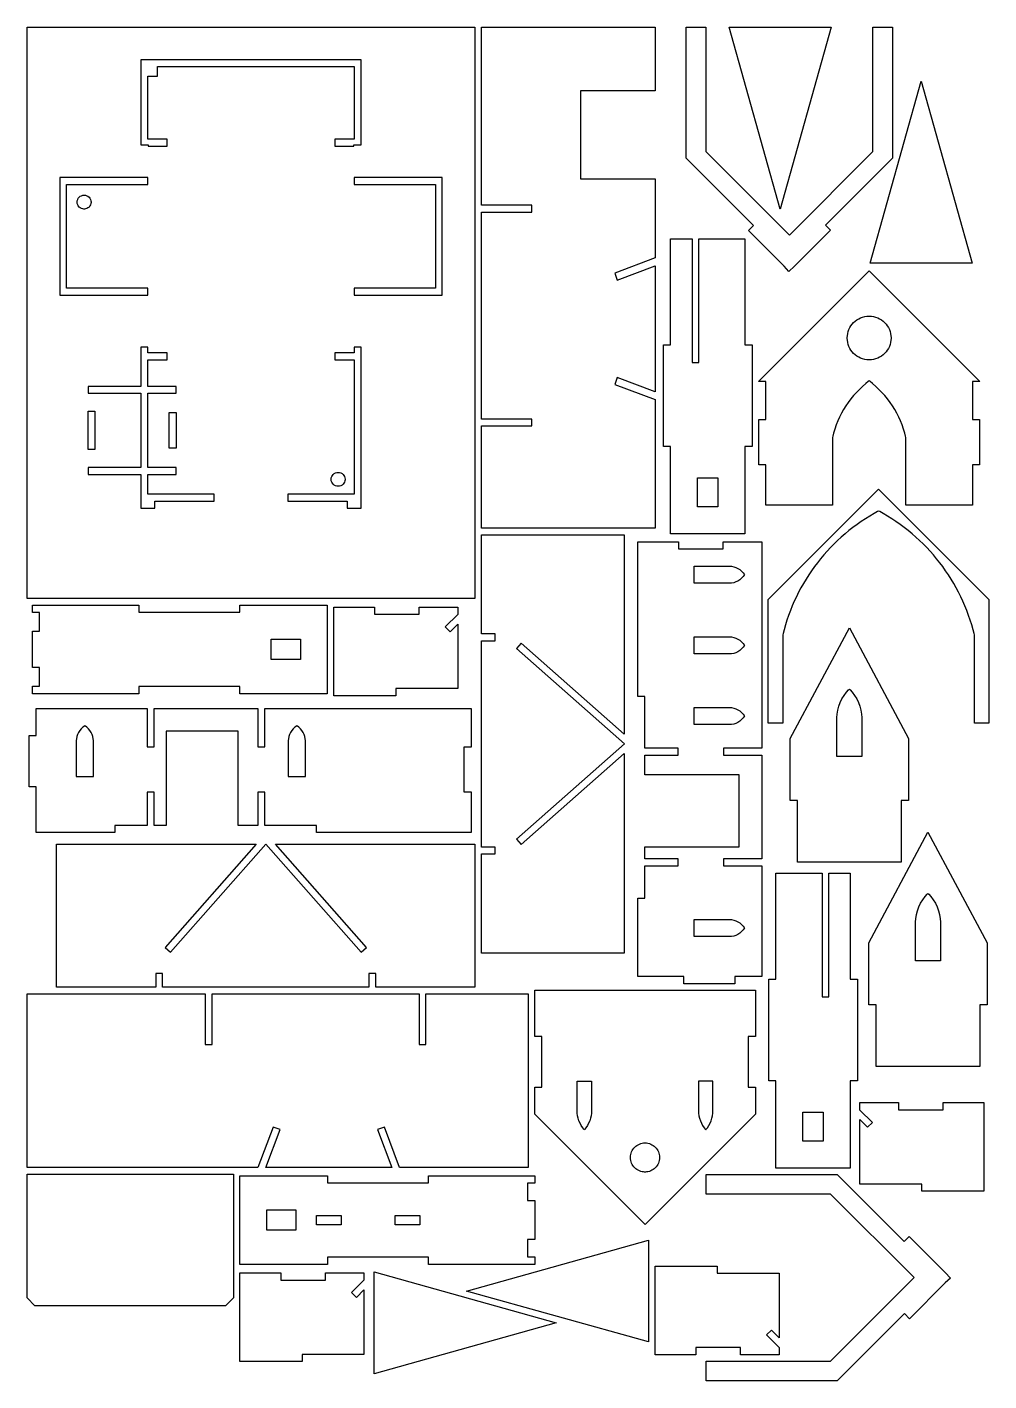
# Model space of a CAD drawing. Extents: x 0 to 148, y 0 to 209.
import ezdxf

# ---------------------------------------------------------------- set-up
doc = ezdxf.new("R2010")
doc.units = 0
doc.layers.get('0').update_dxf_attribs({"linetype": 'CONTINUOUS'})

msp = doc.modelspace()

# ---------------------------------------------------------------- linework, layer by layer
at = {"color": 0}
for points in [[(0, 209), (69.141, 209), (69.141, 120.768), (0, 120.768), (0, 209)], [(90.7231, 153.846), (96.9728, 151.485), (96.9728, 131.635), (70.141, 131.635), (70.141, 147.436), (77.9339, 147.436), (77.9339, 148.486), (70.141, 148.486), (70.141, 180.436), (77.9339, 180.436), (77.9339, 181.486), (70.141, 181.486), (70.141, 209), (96.9728, 209), (96.9728, 199.179), (85.4149, 199.179), (85.4149, 185.592), (96.9728, 185.592), (96.9728, 173.357), (90.7231, 170.994), (91.1179, 169.95), (96.9728, 172.163), (96.9728, 152.678), (91.1179, 154.892), (90.7231, 153.846)], [(117.702, 176.885), (130.561, 189.794), (130.561, 209), (133.611, 209), (133.611, 188.774), (123.248, 178.411), (124.026, 177.633), (118.472, 172.079), (117.61, 171.286), (116.881, 172.079), (111.353, 177.607), (112.131, 178.385), (101.743, 188.774), (101.743, 209), (104.793, 209), (104.793, 189.794), (117.702, 176.885)], [(116.256, 180.893), (108.387, 209), (124.125, 209), (116.256, 180.893)], [(47.5046, 190.636), (50.4546, 190.636), (50.4546, 190.818), (51.5546, 190.818), (51.5546, 203.95), (17.5864, 203.95), (17.5864, 190.818), (18.6864, 190.818), (18.6864, 190.636), (21.6364, 190.636), (21.6364, 191.686), (18.6364, 191.686), (18.6364, 201.4), (20.1364, 201.4), (20.1364, 202.9), (50.5046, 202.9), (50.5046, 191.686), (47.5046, 191.686), (47.5046, 190.636)], [(145.879, 172.554), (130.141, 172.554), (138.01, 200.66), (145.879, 172.554)], [(18.6364, 167.636), (18.6364, 168.686), (6.09999, 168.686), (6.09999, 184.718), (18.6364, 184.718), (18.6364, 185.768), (5.05003, 185.768), (5.05003, 167.636), (18.6364, 167.636)], [(50.5046, 167.636), (64.091, 167.636), (64.091, 185.768), (50.5046, 185.768), (50.5046, 184.718), (63.041, 184.718), (63.041, 168.686), (50.5046, 168.686), (50.5046, 167.636)], [(9.87646, 181.982), (9.87646, 181.928), (9.8546, 181.765), (9.79194, 181.564), (9.69288, 181.381), (9.56158, 181.222), (9.40246, 181.09), (9.21989, 180.992), (9.01807, 180.929), (8.85558, 180.907), (8.80143, 180.907), (8.74724, 180.907), (8.58475, 180.929), (8.38297, 180.992), (8.20036, 181.09), (8.04129, 181.222), (7.91, 181.381), (7.81093, 181.564), (7.74826, 181.765), (7.72646, 181.928), (7.72646, 181.982), (7.72646, 182.036), (7.74826, 182.199), (7.81093, 182.4), (7.91, 182.583), (8.04129, 182.742), (8.20036, 182.874), (8.38297, 182.972), (8.58475, 183.035), (8.74724, 183.057), (8.80143, 183.057), (8.85558, 183.057), (9.01807, 183.035), (9.21989, 182.972), (9.40246, 182.874), (9.56158, 182.742), (9.69288, 182.583), (9.79194, 182.4), (9.8546, 182.199), (9.87646, 182.036), (9.87646, 181.982)], [(99.3426, 144.237), (98.2426, 144.237), (98.2426, 159.926), (99.3426, 159.926), (99.3426, 176.292), (102.659, 176.292), (102.659, 157.201), (103.709, 157.201), (103.709, 176.292), (110.829, 176.292), (110.829, 159.926), (111.929, 159.926), (111.929, 144.237), (110.829, 144.237), (110.829, 130.787), (99.3426, 130.787), (99.3426, 144.237)], [(129.999, 171.346), (147.068, 154.276), (145.933, 154.276), (145.933, 148.418), (147.033, 148.418), (147.033, 141.443), (145.933, 141.443), (145.933, 135.186), (135.656, 135.186), (135.656, 145.663), (135.618, 145.825), (135.491, 146.31), (135.299, 146.949), (135.08, 147.575), (134.834, 148.19), (134.562, 148.793), (134.265, 149.382), (133.943, 149.958), (133.596, 150.518), (133.225, 151.064), (132.83, 151.593), (132.413, 152.104), (131.973, 152.599), (131.511, 153.074), (131.028, 153.529), (130.524, 153.964), (130.132, 154.276), (129.999, 154.378), (129.866, 154.276), (129.474, 153.964), (128.97, 153.529), (128.487, 153.074), (128.025, 152.599), (127.585, 152.104), (127.168, 151.593), (126.773, 151.064), (126.403, 150.518), (126.056, 149.958), (125.733, 149.382), (125.436, 148.793), (125.164, 148.19), (124.918, 147.575), (124.699, 146.949), (124.507, 146.31), (124.38, 145.825), (124.342, 145.663), (124.342, 135.186), (114.065, 135.186), (114.065, 141.443), (112.965, 141.443), (112.965, 148.418), (114.065, 148.418), (114.065, 154.276), (112.93, 154.276), (129.999, 171.346)], [(133.383, 161), (133.383, 160.914), (133.366, 160.654), (133.314, 160.318), (133.231, 159.993), (133.117, 159.682), (132.975, 159.386), (132.805, 159.108), (132.61, 158.847), (132.392, 158.607), (132.152, 158.389), (131.891, 158.193), (131.612, 158.024), (131.316, 157.882), (131.005, 157.768), (130.681, 157.685), (130.345, 157.633), (130.086, 157.615), (129.999, 157.615), (129.913, 157.615), (129.653, 157.633), (129.317, 157.685), (128.993, 157.768), (128.682, 157.882), (128.386, 158.024), (128.107, 158.193), (127.846, 158.389), (127.606, 158.607), (127.388, 158.847), (127.193, 159.108), (127.023, 159.386), (126.881, 159.682), (126.767, 159.993), (126.684, 160.318), (126.633, 160.654), (126.615, 160.914), (126.615, 161), (126.615, 161.086), (126.633, 161.346), (126.684, 161.682), (126.767, 162.006), (126.881, 162.317), (127.023, 162.612), (127.193, 162.892), (127.388, 163.153), (127.606, 163.393), (127.846, 163.611), (128.107, 163.806), (128.386, 163.975), (128.682, 164.118), (128.993, 164.232), (129.317, 164.315), (129.653, 164.367), (129.913, 164.383), (129.999, 164.383), (130.086, 164.383), (130.345, 164.367), (130.681, 164.315), (131.005, 164.232), (131.316, 164.118), (131.612, 163.975), (131.891, 163.806), (132.152, 163.611), (132.392, 163.393), (132.61, 163.153), (132.805, 162.892), (132.975, 162.612), (133.117, 162.317), (133.231, 162.006), (133.314, 161.682), (133.366, 161.346), (133.383, 161.086), (133.383, 161)], [(18.6364, 136.868), (18.6364, 139.944), (23.0028, 139.944), (23.0028, 140.994), (18.6364, 140.994), (18.6364, 152.481), (23.0028, 152.481), (23.0028, 153.531), (18.6364, 153.531), (18.6364, 157.636), (21.6364, 157.636), (21.6364, 158.686), (18.6364, 158.686), (18.6364, 159.586), (17.5864, 159.586), (17.5864, 153.531), (9.41644, 153.531), (9.41644, 152.481), (17.5864, 152.481), (17.5864, 140.994), (9.41644, 140.994), (9.41644, 139.944), (17.5864, 139.944), (17.5864, 134.718), (19.7364, 134.718), (19.7364, 135.818), (28.8636, 135.818), (28.8636, 136.868), (18.6364, 136.868)], [(47.5046, 158.686), (47.5046, 157.636), (50.5046, 157.636), (50.5046, 136.868), (40.2774, 136.868), (40.2774, 135.818), (49.4046, 135.818), (49.4046, 134.718), (51.5546, 134.718), (51.5546, 159.586), (50.5046, 159.586), (50.5046, 158.686), (47.5046, 158.686)], [(9.41644, 149.712), (10.4665, 149.712), (10.4665, 143.763), (9.41644, 143.763), (9.41644, 149.712)], [(21.9529, 149.482), (23.0028, 149.482), (23.0028, 143.993), (21.9529, 143.993), (21.9529, 149.482)], [(49.0922, 139.178), (49.0922, 139.124), (49.0704, 138.961), (49.0076, 138.759), (48.9086, 138.577), (48.7774, 138.418), (48.6182, 138.286), (48.4357, 138.187), (48.2339, 138.125), (48.0714, 138.103), (48.0172, 138.103), (47.9631, 138.103), (47.8006, 138.125), (47.5988, 138.187), (47.4161, 138.286), (47.2571, 138.418), (47.1257, 138.577), (47.0267, 138.759), (46.964, 138.961), (46.9422, 139.124), (46.9422, 139.178), (46.9422, 139.232), (46.964, 139.394), (47.0267, 139.596), (47.1257, 139.779), (47.2571, 139.938), (47.4161, 140.069), (47.5988, 140.168), (47.8006, 140.231), (47.9631, 140.253), (48.0172, 140.253), (48.0714, 140.253), (48.2339, 140.231), (48.4357, 140.168), (48.6182, 140.069), (48.7774, 139.938), (48.9086, 139.779), (49.0076, 139.596), (49.0704, 139.394), (49.0922, 139.232), (49.0922, 139.178)], [(103.52, 139.424), (106.652, 139.424), (106.652, 134.928), (103.52, 134.928), (103.52, 139.424)], [(116.672, 101.519), (114.422, 101.519), (114.422, 120.645), (131.456, 137.679), (148.49, 120.645), (148.49, 101.519), (146.24, 101.519), (146.24, 115.177), (146.194, 115.369), (146.046, 115.941), (145.831, 116.698), (145.597, 117.447), (145.344, 118.187), (145.072, 118.919), (144.781, 119.643), (144.471, 120.357), (144.144, 121.061), (143.799, 121.756), (143.435, 122.441), (143.054, 123.115), (142.656, 123.778), (142.242, 124.431), (141.81, 125.072), (141.361, 125.701), (140.896, 126.318), (140.415, 126.923), (139.919, 127.515), (139.407, 128.094), (138.88, 128.659), (138.338, 129.212), (137.782, 129.749), (137.21, 130.273), (136.624, 130.782), (136.025, 131.277), (135.411, 131.755), (134.784, 132.219), (134.144, 132.666), (133.491, 133.097), (132.825, 133.512), (132.147, 133.909), (131.63, 134.197), (131.456, 134.29), (131.282, 134.197), (130.765, 133.909), (130.087, 133.512), (129.42, 133.097), (128.767, 132.666), (128.127, 132.219), (127.5, 131.755), (126.887, 131.277), (126.287, 130.782), (125.701, 130.273), (125.13, 129.749), (124.573, 129.212), (124.031, 128.659), (123.504, 128.094), (122.992, 127.515), (122.496, 126.923), (122.015, 126.318), (121.551, 125.701), (121.102, 125.072), (120.671, 124.431), (120.255, 123.778), (119.857, 123.115), (119.477, 122.441), (119.113, 121.756), (118.768, 121.061), (118.44, 120.357), (118.131, 119.643), (117.84, 118.919), (117.568, 118.187), (117.315, 117.447), (117.081, 116.698), (116.866, 115.941), (116.718, 115.369), (116.672, 115.177), (116.672, 101.519)], [(76.2768, 82.7896), (92.2044, 96.8368), (92.2044, 66.0392), (70.141, 66.0392), (70.141, 81.3529), (72.2804, 81.3529), (72.2804, 82.4029), (70.141, 82.4029), (70.141, 114.271), (72.2804, 114.271), (72.2804, 115.321), (70.141, 115.321), (70.141, 130.635), (92.2044, 130.635), (92.2044, 99.8374), (76.2768, 113.884), (75.5381, 113.047), (92.2172, 98.3371), (75.5381, 83.6271), (76.2768, 82.7896)], [(100.538, 97.6733), (95.3807, 97.6733), (95.3807, 105.673), (94.2807, 105.673), (94.2807, 129.542), (100.588, 129.542), (100.588, 128.442), (107.462, 128.442), (107.462, 129.542), (113.422, 129.542), (113.422, 97.6733), (107.512, 97.6733), (107.512, 96.6233), (113.422, 96.6233), (113.422, 80.5915), (107.512, 80.5915), (107.512, 79.5415), (113.422, 79.5415), (113.422, 62.4097), (109.276, 62.4097), (109.276, 61.3097), (101.377, 61.3097), (101.377, 62.4097), (94.2807, 62.4097), (94.2807, 74.5415), (95.3807, 74.5415), (95.3807, 79.5415), (100.538, 79.5415), (100.538, 80.5915), (95.3807, 80.5915), (95.3807, 82.4415), (109.946, 82.4415), (109.946, 93.5836), (95.3807, 93.5836), (95.3807, 96.6233), (100.538, 96.6233), (100.538, 97.6733)], [(102.967, 123.131), (102.967, 125.786), (108.397, 125.786), (108.486, 125.786), (108.754, 125.763), (109.101, 125.694), (109.434, 125.583), (109.749, 125.431), (110.042, 125.241), (110.31, 125.013), (110.548, 124.752), (110.707, 124.535), (110.753, 124.458), (110.707, 124.382), (110.548, 124.165), (110.31, 123.903), (110.042, 123.676), (109.749, 123.486), (109.434, 123.334), (109.101, 123.222), (108.754, 123.154), (108.486, 123.131), (108.397, 123.131), (102.967, 123.131)], [(46.3392, 106.082), (32.8394, 106.082), (32.8394, 107.182), (17.2506, 107.182), (17.2506, 106.082), (0.83453, 106.082), (0.83453, 107.232), (1.93457, 107.232), (1.93457, 110.13), (0.83453, 110.13), (0.83453, 115.719), (1.93457, 115.719), (1.93457, 118.618), (0.83453, 118.618), (0.83453, 119.768), (17.2506, 119.768), (17.2506, 118.668), (32.8394, 118.668), (32.8394, 119.768), (46.3392, 119.768), (46.3392, 106.082)], [(53.6461, 119.458), (53.6461, 118.358), (60.5206, 118.358), (60.5206, 119.458), (66.4801, 119.458), (66.4801, 118.323), (64.5619, 116.405), (65.3044, 115.662), (66.4801, 116.838), (66.4801, 106.872), (56.9346, 106.872), (56.9346, 105.772), (47.3392, 105.772), (47.3392, 119.458), (53.6461, 119.458)], [(117.826, 99.1983), (126.942, 116.254), (136.057, 99.1983), (136.057, 89.6217), (134.958, 89.6217), (134.958, 80.0761), (118.926, 80.0761), (118.926, 89.6217), (117.826, 89.6217), (117.826, 99.1983)], [(37.7028, 114.491), (42.1982, 114.491), (42.1982, 111.359), (37.7028, 111.359), (37.7028, 114.491)], [(102.967, 112.222), (102.967, 114.877), (108.397, 114.877), (108.486, 114.877), (108.754, 114.853), (109.101, 114.785), (109.434, 114.674), (109.749, 114.522), (110.042, 114.331), (110.31, 114.104), (110.548, 113.843), (110.707, 113.626), (110.753, 113.549), (110.707, 113.473), (110.548, 113.256), (110.31, 112.994), (110.042, 112.767), (109.749, 112.576), (109.434, 112.424), (109.101, 112.313), (108.754, 112.245), (108.486, 112.222), (108.397, 112.222), (102.967, 112.222)], [(128.851, 96.4081), (125.032, 96.4081), (125.032, 102.273), (125.032, 102.432), (125.064, 102.909), (125.158, 103.533), (125.314, 104.142), (125.529, 104.731), (125.801, 105.296), (126.128, 105.833), (126.509, 106.336), (126.828, 106.692), (126.942, 106.803), (127.055, 106.692), (127.374, 106.336), (127.755, 105.833), (128.082, 105.296), (128.354, 104.731), (128.569, 104.142), (128.724, 103.533), (128.819, 102.909), (128.851, 102.432), (128.851, 102.273), (128.851, 96.4081)], [(21.4499, 100.306), (21.4499, 85.7403), (19.6, 85.7403), (19.6, 90.8974), (18.55, 90.8974), (18.55, 85.7403), (13.55, 85.7403), (13.55, 84.6404), (1.41813, 84.6404), (1.41813, 91.7364), (0.31814, 91.7364), (0.31814, 99.6351), (1.41813, 99.6351), (1.41813, 103.781), (18.55, 103.781), (18.55, 97.8718), (19.6, 97.8718), (19.6, 103.781), (35.6318, 103.781), (35.6318, 97.8718), (36.6818, 97.8718), (36.6818, 103.781), (68.5501, 103.781), (68.5501, 97.8218), (67.4501, 97.8218), (67.4501, 90.9472), (68.5501, 90.9472), (68.5501, 84.6404), (44.6818, 84.6404), (44.6818, 85.7403), (36.6818, 85.7403), (36.6818, 90.8974), (35.6318, 90.8974), (35.6318, 85.7403), (32.5921, 85.7403), (32.5921, 100.306), (21.4499, 100.306)], [(102.967, 101.313), (102.967, 103.968), (108.397, 103.968), (108.486, 103.968), (108.754, 103.944), (109.101, 103.876), (109.434, 103.765), (109.749, 103.613), (110.042, 103.422), (110.31, 103.195), (110.548, 102.934), (110.707, 102.717), (110.753, 102.64), (110.707, 102.564), (110.548, 102.347), (110.31, 102.085), (110.042, 101.858), (109.749, 101.667), (109.434, 101.515), (109.101, 101.404), (108.754, 101.336), (108.486, 101.313), (108.397, 101.313), (102.967, 101.313)], [(7.59369, 93.3268), (10.2487, 93.3268), (10.2487, 98.7563), (10.2487, 98.8457), (10.2255, 99.1137), (10.1572, 99.4608), (10.046, 99.7937), (9.89399, 100.109), (9.7034, 100.402), (9.47629, 100.669), (9.21485, 100.908), (8.99761, 101.066), (8.92122, 101.113), (8.84478, 101.066), (8.62756, 100.908), (8.3661, 100.669), (8.139, 100.402), (7.94835, 100.109), (7.79639, 99.7937), (7.68522, 99.4608), (7.61692, 99.1137), (7.59369, 98.8457), (7.59369, 98.7563), (7.59369, 93.3268)], [(40.321, 93.3268), (42.9761, 93.3268), (42.9761, 98.7563), (42.9761, 98.8457), (42.9528, 99.1137), (42.8844, 99.4608), (42.7733, 99.7937), (42.6214, 100.109), (42.4307, 100.402), (42.2036, 100.669), (41.9422, 100.908), (41.725, 101.066), (41.6486, 101.113), (41.5721, 101.066), (41.3549, 100.908), (41.0935, 100.669), (40.8664, 100.402), (40.6757, 100.109), (40.5237, 99.7937), (40.4125, 99.4608), (40.3443, 99.1137), (40.321, 98.8457), (40.321, 98.7563), (40.321, 93.3268)], [(131.063, 58.0721), (129.963, 58.0721), (129.963, 67.6487), (139.079, 84.7046), (148.194, 67.6487), (148.194, 58.0721), (147.094, 58.0721), (147.094, 48.5265), (131.063, 48.5265), (131.063, 58.0721)], [(38.3435, 82.8364), (69.141, 82.8364), (69.141, 60.7731), (53.8274, 60.7731), (53.8274, 62.9124), (52.7774, 62.9124), (52.7774, 60.7731), (20.9092, 60.7731), (20.9092, 62.9124), (19.8592, 62.9124), (19.8592, 60.7731), (4.54546, 60.7731), (4.54546, 82.8364), (35.3431, 82.8364), (21.2958, 66.9088), (22.1333, 66.1701), (36.8432, 82.8492), (51.5532, 66.1701), (52.3907, 66.9088), (38.3435, 82.8364)], [(114.502, 46.3179), (114.502, 62.0069), (115.602, 62.0069), (115.602, 78.3728), (122.722, 78.3728), (122.722, 59.2819), (123.772, 59.2819), (123.772, 78.3728), (127.088, 78.3728), (127.088, 62.0069), (128.188, 62.0069), (128.188, 46.3179), (127.088, 46.3179), (127.088, 32.8682), (115.602, 32.8682), (115.602, 46.3179), (114.502, 46.3179)], [(140.989, 64.8585), (137.169, 64.8585), (137.169, 70.7235), (137.169, 70.8824), (137.201, 71.359), (137.296, 71.9833), (137.452, 72.5922), (137.666, 73.1814), (137.938, 73.7465), (138.266, 74.2831), (138.646, 74.7867), (138.965, 75.1424), (139.079, 75.2533), (139.193, 75.1424), (139.511, 74.7867), (139.893, 74.2831), (140.219, 73.7465), (140.492, 73.1814), (140.707, 72.5922), (140.862, 71.9833), (140.957, 71.359), (140.989, 70.8824), (140.989, 70.7235), (140.989, 64.8585)], [(102.967, 68.5853), (102.967, 71.2403), (108.397, 71.2403), (108.486, 71.2403), (108.754, 71.2171), (109.101, 71.1487), (109.434, 71.0376), (109.749, 70.8857), (110.042, 70.695), (110.31, 70.4679), (110.548, 70.2064), (110.707, 69.9892), (110.753, 69.9128), (110.707, 69.8364), (110.548, 69.6192), (110.31, 69.3576), (110.042, 69.1306), (109.749, 68.94), (109.434, 68.7879), (109.101, 68.6768), (108.754, 68.6085), (108.486, 68.5853), (108.397, 68.5853), (102.967, 68.5853)], [(39.0503, 38.7961), (38.0057, 39.191), (35.6438, 32.9413), (0, 32.9413), (0, 59.7731), (27.5136, 59.7731), (27.5136, 51.9446), (28.5638, 51.9446), (28.5638, 59.7731), (60.5138, 59.7731), (60.5138, 51.9446), (61.5637, 51.9446), (61.5637, 59.7731), (77.3651, 59.7731), (77.3651, 32.9413), (57.5156, 32.9413), (55.1535, 39.191), (54.1089, 38.7961), (56.3217, 32.9413), (36.8375, 32.9413), (39.0503, 38.7961)], [(112.433, 60.3097), (112.433, 53.1638), (111.333, 53.1638), (111.333, 45.3649), (112.433, 45.3649), (112.433, 41.1833), (95.3993, 24.1493), (78.3651, 41.1833), (78.3651, 45.3649), (79.4583, 45.3649), (79.4583, 53.1638), (78.3651, 53.1638), (78.3651, 60.3097), (112.433, 60.3097)], [(84.919, 46.2572), (87.1418, 46.2572), (87.1418, 41.7547), (87.1418, 41.6525), (87.1233, 41.3458), (87.0689, 40.9428), (86.9792, 40.5476), (86.8549, 40.1628), (86.6971, 39.7904), (86.5064, 39.4328), (86.2839, 39.0922), (86.0972, 38.8483), (86.0304, 38.7711), (85.9635, 38.8483), (85.7768, 39.0922), (85.5543, 39.4328), (85.3636, 39.7904), (85.2058, 40.1628), (85.0817, 40.5476), (84.9918, 40.9428), (84.9374, 41.3458), (84.919, 41.6525), (84.919, 41.7547), (84.919, 46.2572)], [(105.88, 46.2572), (103.657, 46.2572), (103.657, 41.7547), (103.657, 41.6525), (103.675, 41.3458), (103.73, 40.9428), (103.819, 40.5476), (103.944, 40.1628), (104.102, 39.7904), (104.292, 39.4328), (104.515, 39.0922), (104.701, 38.8483), (104.768, 38.7711), (104.835, 38.8483), (105.022, 39.0922), (105.244, 39.4328), (105.435, 39.7904), (105.593, 40.1628), (105.717, 40.5476), (105.807, 40.9428), (105.861, 41.3458), (105.88, 41.6525), (105.88, 41.7547), (105.88, 46.2572)], [(138.126, 29.27), (138.126, 30.37), (128.58, 30.37), (128.58, 40.3361), (129.756, 39.1604), (130.498, 39.9029), (128.58, 41.8211), (128.58, 42.9564), (134.54, 42.9564), (134.54, 41.8564), (141.414, 41.8564), (141.414, 42.9564), (147.721, 42.9564), (147.721, 29.27), (138.126, 29.27)], [(119.779, 41.5046), (122.911, 41.5046), (122.911, 37.0092), (119.779, 37.0092), (119.779, 41.5046)], [(97.6446, 34.496), (97.6446, 34.4386), (97.6331, 34.2664), (97.599, 34.0435), (97.5436, 33.8283), (97.4682, 33.6221), (97.3736, 33.4257), (97.2611, 33.2406), (97.1319, 33.0678), (96.9869, 32.9083), (96.8275, 32.7633), (96.6547, 32.6342), (96.4696, 32.5217), (96.2733, 32.4271), (96.0669, 32.3517), (95.8518, 32.2963), (95.6289, 32.2622), (95.4567, 32.2507), (95.3993, 32.2507), (95.3419, 32.2507), (95.1697, 32.2622), (94.9468, 32.2963), (94.7317, 32.3517), (94.5253, 32.4271), (94.329, 32.5217), (94.1439, 32.6342), (93.9711, 32.7633), (93.8117, 32.9083), (93.6667, 33.0678), (93.5375, 33.2406), (93.425, 33.4257), (93.3304, 33.6221), (93.255, 33.8283), (93.1996, 34.0435), (93.1656, 34.2664), (93.154, 34.4386), (93.154, 34.496), (93.154, 34.5533), (93.1656, 34.7256), (93.1996, 34.9485), (93.255, 35.1638), (93.3304, 35.37), (93.425, 35.5663), (93.5375, 35.7514), (93.6667, 35.9243), (93.8117, 36.0838), (93.9711, 36.2286), (94.1439, 36.3579), (94.329, 36.4703), (94.5253, 36.5649), (94.7317, 36.6404), (94.9468, 36.6957), (95.1697, 36.7297), (95.3419, 36.7414), (95.3993, 36.7414), (95.4567, 36.7414), (95.6289, 36.7297), (95.8518, 36.6957), (96.0669, 36.6404), (96.2733, 36.5649), (96.4696, 36.4703), (96.6547, 36.3579), (96.8275, 36.2286), (96.9869, 36.0838), (97.1319, 35.9243), (97.2611, 35.7514), (97.3736, 35.5663), (97.4682, 35.37), (97.5436, 35.1638), (97.599, 34.9485), (97.6331, 34.7256), (97.6446, 34.5533), (97.6446, 34.496)], [(1.22152, 11.5934), (0, 12.8149), (0, 31.9413), (31.8682, 31.9413), (31.8682, 12.8149), (30.6467, 11.5934), (1.22152, 11.5934)], [(78.3728, 27.8572), (78.3728, 21.8072), (77.2728, 21.8072), (77.2728, 19.139), (78.3728, 19.139), (78.3728, 17.989), (61.9569, 17.989), (61.9569, 19.089), (46.3679, 19.089), (46.3679, 17.989), (32.8682, 17.989), (32.8682, 31.6754), (46.3679, 31.6754), (46.3679, 30.5754), (61.9569, 30.5754), (61.9569, 31.6754), (78.3728, 31.6754), (78.3728, 30.5254), (77.2728, 30.5254), (77.2728, 27.8572), (78.3728, 27.8572)], [(124.031, 28.8182), (104.825, 28.8182), (104.825, 31.8682), (125.052, 31.8682), (135.415, 21.505), (136.193, 22.2828), (141.746, 16.7292), (142.539, 15.8671), (141.746, 15.1382), (136.218, 9.61051), (135.44, 10.3883), (125.052, 0), (104.825, 0), (104.825, 3.05003), (124.031, 3.05003), (136.94, 15.9592), (124.031, 28.8182)], [(37.0092, 26.3981), (41.5046, 26.3981), (41.5046, 23.2663), (37.0092, 23.2663), (37.0092, 26.3981)], [(44.6872, 25.5619), (48.5051, 25.5619), (48.5051, 24.1025), (44.6872, 24.1025), (44.6872, 25.5619)], [(56.8118, 25.5619), (60.6296, 25.5619), (60.6296, 24.1025), (56.8118, 24.1025), (56.8118, 25.5619)], [(67.8349, 13.8794), (95.9418, 21.7488), (95.9418, 6.01019), (67.8349, 13.8794)], [(81.6947, 8.96056), (53.5879, 1.09131), (53.5879, 16.8299), (81.6947, 8.96056)], [(106.537, 17.7364), (106.537, 16.6364), (116.083, 16.6364), (116.083, 6.67031), (114.907, 7.84592), (114.165, 7.10346), (116.083, 5.18539), (116.083, 4.05003), (110.123, 4.05003), (110.123, 5.15001), (103.249, 5.15001), (103.249, 4.05003), (96.9418, 4.05003), (96.9418, 17.7364), (106.537, 17.7364)], [(46.0497, 15.5792), (46.0497, 16.679), (52.0092, 16.679), (52.0092, 15.5438), (50.091, 13.6256), (50.8335, 12.8831), (52.0092, 14.0587), (52.0092, 4.09272), (42.4637, 4.09272), (42.4637, 2.99274), (32.8682, 2.99274), (32.8682, 16.679), (39.1751, 16.679), (39.1751, 15.5792), (46.0497, 15.5792)]]:
    msp.add_lwpolyline(points, close=True, dxfattribs=at)

doc.saveas('drawing.dxf')
